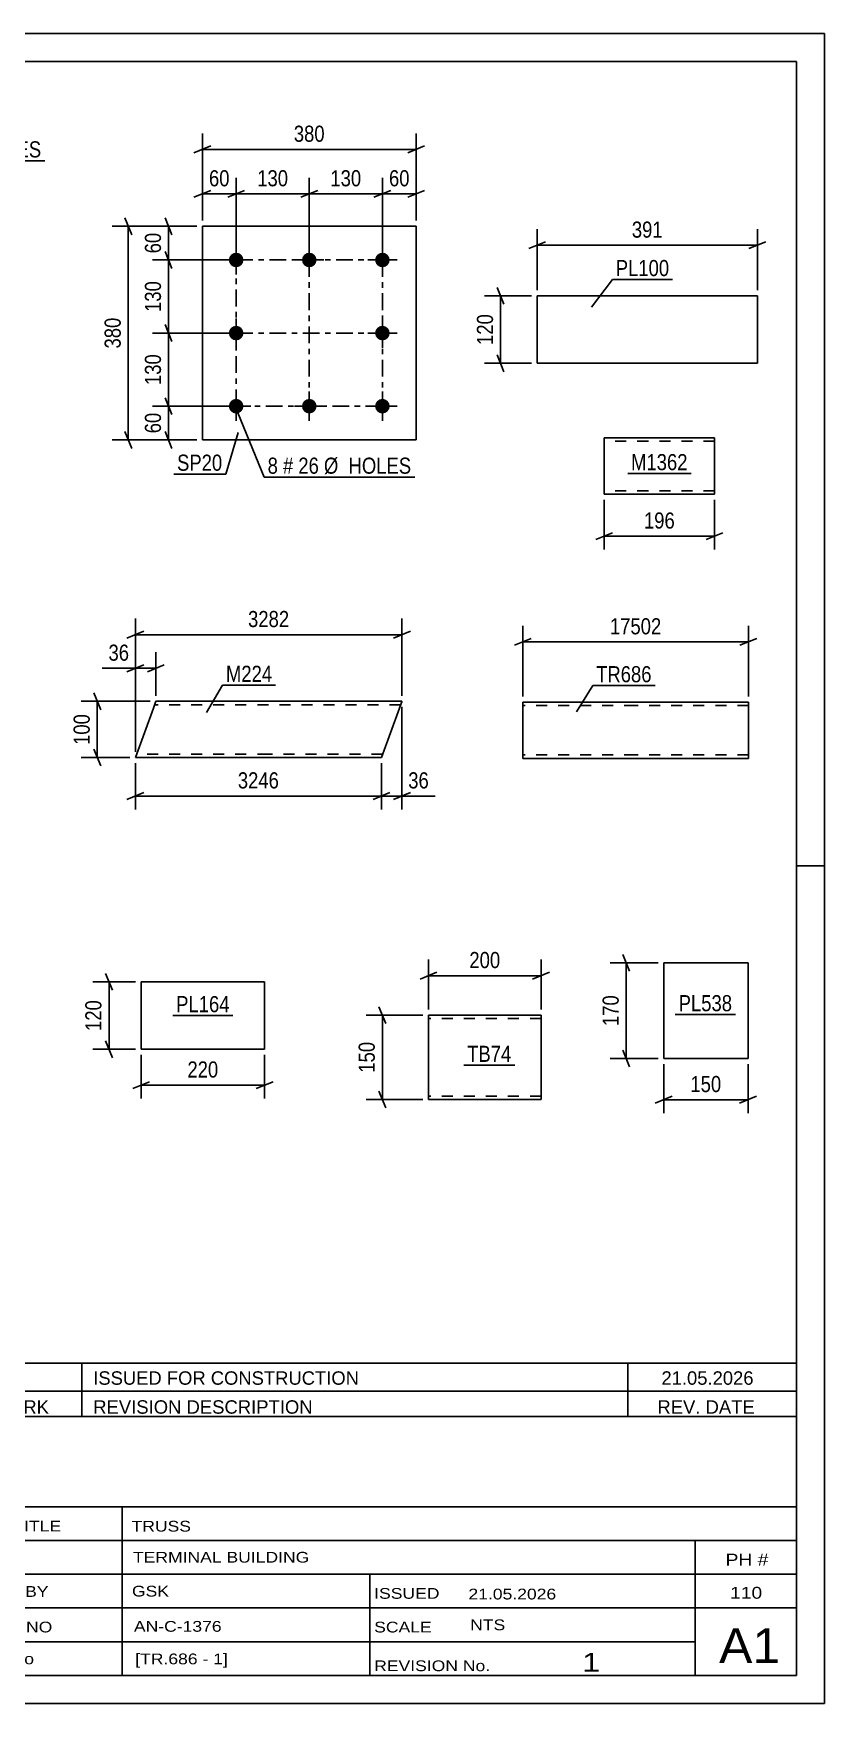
# Model space of a CAD drawing. Header units: millimetres. Extents: x 0 to 420, y 0 to 297.
# Drawn here: x 279.4 to 420, y 0 to 297 of the extents above; entities that cross this region are included whole.
import ezdxf

# ---------------------------------------------------------------- set-up
doc = ezdxf.new("R2010")
doc.units = ezdxf.units.MM
doc.linetypes.add('DXK_LINE_DOT2', pattern=[3.9198, 1.9599, -1.9599])
doc.linetypes.add('DXK_LINE_DOT3', pattern=[5.9187, 2.979, -0.9799, 0.9799, -0.9799])
doc.styles.add('Arial Narrow', font='ARIALN.TTF', dxfattribs={"height": 0.2})

# ---------------------------------------------------------------- blocks, each defined once
blk = doc.blocks.new('Unknown-122569255-1133 - 8988')
at = {"color": 5, "linetype": 'Continuous'}
for p, q in [((420, 297), (0, 297)), ((420, 0), (420, 297)), ((415, 292), (5, 292)), ((415, 5), (415, 292)), ((420, 149), (415, 149)), ((5, 5), (415, 5)), ((0, 0), (420, 0))]:
    blk.add_line(p, q, dxfattribs=at)
blk = doc.blocks.new('Part-122569255-7889 - 7883')
at = {"color": 2, "linetype": 'Continuous'}
for p, q in [((309.4, 262.71), (309.4, 224.71)), ((347.4, 262.71), (309.4, 262.71)), ((347.4, 224.71), (347.4, 262.71)), ((309.4, 224.71), (347.4, 224.71))]:
    blk.add_line(p, q, dxfattribs=at)
blk = doc.blocks.new('Bolt-122569255-7922 - 7883')
at = {"linetype": 'Continuous'}
for points in [[(315.4, 258.01, -1), (315.4, 255.41, -1)], [(328.4, 258.01, -1), (328.4, 255.41, -1)], [(341.4, 258.01, -1), (341.4, 255.41, -1)], [(315.4, 245.01, -1), (315.4, 242.41, -1)], [(341.4, 245.01, -1), (341.4, 242.41, -1)], [(315.4, 232.01, -1), (315.4, 229.41, -1)], [(328.4, 232.01, -1), (328.4, 229.41, -1)], [(341.4, 232.01, -1), (341.4, 229.41, -1)]]:
    blk.add_hatch(color=1, dxfattribs=at).paths.add_polyline_path(points)
at = {"color": 1, "linetype": 'Continuous'}
for p, q in [((315.4, 259.31), (315.4, 254.11)), ((328.4, 259.31), (328.4, 254.11)), ((341.4, 259.31), (341.4, 254.11)), ((312.8, 256.71), (318, 256.71)), ((325.8, 256.71), (331, 256.71)), ((338.8, 256.71), (344, 256.71)), ((312.8, 243.71), (318, 243.71)), ((315.4, 246.31), (315.4, 241.11)), ((338.8, 243.71), (344, 243.71)), ((341.4, 246.31), (341.4, 241.11)), ((315.4, 233.31), (315.4, 228.11)), ((328.4, 233.31), (328.4, 228.11)), ((341.4, 233.31), (341.4, 228.11)), ((312.8, 230.71), (318, 230.71)), ((325.8, 230.71), (331, 230.71)), ((338.8, 230.71), (344, 230.71))]:
    blk.add_line(p, q, dxfattribs=at)
blk = doc.blocks.new('Part-122569255-7610 - 7604')
at = {"color": 2, "linetype": 'Continuous'}
for p, q in [((300.69, 177.03), (301.13, 178.23)), ((301.13, 178.23), (321.13, 178.23)), ((321.23, 178.23), (344.87, 178.23)), ((344.87, 178.23), (344.83, 178.13)), ((300.69, 177.03), (297.49, 168.23)), ((341.23, 168.23), (344.43, 177.03)), ((344.74, 177.87), (344.43, 177.03)), ((344.83, 178.13), (344.74, 177.87)), ((321.13, 168.23), (297.49, 168.23)), ((341.23, 168.23), (321.23, 168.23))]:
    blk.add_line(p, q, dxfattribs=at)
at = {"color": 7, "linetype": 'DXK_LINE_DOT2'}
for p, q in [((301.13, 178.23), (301.09, 178.13)), ((344.87, 178.23), (344.74, 177.87)), ((321.13, 177.63), (300.91, 177.63)), ((301.09, 178.13), (301, 177.87)), ((344.65, 177.63), (321.23, 177.63)), ((321.13, 168.83), (297.71, 168.83)), ((341.45, 168.83), (321.23, 168.83))]:
    blk.add_line(p, q, dxfattribs=at)
blk = doc.blocks.new('Part-122569255-7822 - 7818')
at = {"color": 2, "linetype": 'Continuous'}
for p, q in [((406.4, 131.72), (391.4, 131.72)), ((391.4, 131.72), (391.4, 114.72)), ((406.4, 114.72), (406.4, 131.72)), ((391.4, 114.72), (406.4, 114.72))]:
    blk.add_line(p, q, dxfattribs=at)
blk = doc.blocks.new('Part-122569255-7854 - 7850')
at = {"color": 2, "linetype": 'Continuous'}
for p, q in [((349.6, 121.23), (349.6, 122.43)), ((349.6, 122.43), (369.6, 122.43)), ((369.6, 122.43), (369.6, 122.34)), ((369.6, 122.34), (369.6, 121.23)), ((349.6, 108.17), (349.6, 121.23)), ((369.6, 107.43), (369.6, 121.23)), ((349.6, 107.52), (349.6, 108.17)), ((349.6, 107.43), (349.6, 107.52)), ((349.6, 107.43), (369.6, 107.43))]:
    blk.add_line(p, q, dxfattribs=at)
at = {"color": 7, "linetype": 'DXK_LINE_DOT2'}
for p, q in [((369.6, 121.83), (349.6, 121.83)), ((369.6, 121.23), (369.6, 122.08)), ((349.6, 108.17), (349.6, 107.78)), ((349.6, 108.03), (349.6, 108.08)), ((369.6, 108.03), (349.6, 108.03)), ((369.6, 108.03), (369.6, 108.08))]:
    blk.add_line(p, q, dxfattribs=at)
blk = doc.blocks.new('Part-122569255-3337 - 3315')
at = {"color": 2, "linetype": 'Continuous'}
for p, q in [((386.36, 178.09), (366.36, 178.09)), ((366.36, 168.18), (366.36, 178.09)), ((406.46, 178.09), (386.46, 178.09)), ((406.46, 178.09), (406.46, 168.09)), ((366.36, 168.09), (366.36, 168.18)), ((386.36, 168.09), (366.36, 168.09)), ((406.46, 168.09), (386.46, 168.09))]:
    blk.add_line(p, q, dxfattribs=at)
at = {"color": 7, "linetype": 'DXK_LINE_DOT2'}
for p, q in [((386.36, 177.49), (366.36, 177.49)), ((406.46, 177.49), (386.46, 177.49)), ((366.36, 168.69), (366.36, 168.73)), ((386.36, 168.69), (366.36, 168.69)), ((406.46, 168.69), (386.46, 168.69)), ((406.46, 168.69), (406.46, 168.73))]:
    blk.add_line(p, q, dxfattribs=at)
blk = doc.blocks.new('Part-122569255-2574 - 2560')
at = {"color": 2, "linetype": 'Continuous'}
for p, q in [((400.43, 225.07), (380.83, 225.07)), ((380.83, 225.07), (380.83, 215.16)), ((400.43, 216.27), (400.43, 225.07)), ((380.83, 215.07), (380.83, 215.16)), ((400.43, 215.07), (380.83, 215.07)), ((400.43, 215.07), (400.43, 216.27))]:
    blk.add_line(p, q, dxfattribs=at)
at = {"color": 7, "linetype": 'DXK_LINE_DOT2'}
for p, q in [((400.43, 224.47), (380.83, 224.47)), ((380.83, 215.67), (380.83, 215.72)), ((400.43, 215.67), (380.83, 215.67)), ((400.43, 215.72), (400.43, 216.04)), ((400.43, 215.67), (400.43, 215.72))]:
    blk.add_line(p, q, dxfattribs=at)
blk = doc.blocks.new('Part-122569255-8701 - 8695')
at = {"color": 2, "linetype": 'Continuous'}
for p, q in [((408.05, 250.34), (368.91, 250.34)), ((368.91, 250.34), (368.91, 238.34)), ((408.05, 238.34), (408.05, 250.34)), ((368.91, 238.34), (408.05, 238.34))]:
    blk.add_line(p, q, dxfattribs=at)
blk = doc.blocks.new('Part-122569255-1995 - 1981')
at = {"color": 2, "linetype": 'Continuous'}
for p, q in [((298.51, 116.35), (298.51, 128.35)), ((298.51, 128.35), (320.46, 128.35)), ((320.46, 116.35), (320.46, 128.35)), ((298.51, 116.35), (320.46, 116.35))]:
    blk.add_line(p, q, dxfattribs=at)
blk = doc.blocks.new('Rectangle-122569255-8009 - 7883')
at = {"color": 1, "linetype": 'DXK_LINE_DOT3'}
blk.add_lwpolyline([(315.4, 256.71), (341.4, 256.71), (341.4, 230.71), (315.4, 230.71), (315.4, 256.71)], close=True, dxfattribs=at)
blk = doc.blocks.new('Line-122569255-7995 - 7883')
at = {"color": 1, "linetype": 'DXK_LINE_DOT3'}
blk.add_line((328.4, 256.71), (328.4, 230.71), dxfattribs=at)
blk = doc.blocks.new('Line-122569255-8002 - 7883')
at = {"color": 1, "linetype": 'DXK_LINE_DOT3'}
blk.add_line((315.4, 243.71), (341.4, 243.71), dxfattribs=at)
blk = doc.blocks.new('StraightDimension-122569255-7924 - 7883')
at = {"color": 7, "linetype": 'Continuous'}
for p, q in [((309.4, 263.71), (309.4, 279.23)), ((347.4, 263.71), (347.4, 279.23)), ((310.9, 276.98), (307.9, 275.78)), ((309.4, 276.38), (347.4, 276.38)), ((345.9, 275.78), (348.9, 276.98))]:
    blk.add_line(p, q, dxfattribs=at)
at = {"color": 0}
blk.add_wipeout([(331.74, 277.13), (331.74, 281.33), (325.05, 281.33), (325.05, 277.13)], dxfattribs=at)
at = {"color": 3, "style": 'Arial Narrow'}
blk.add_text('380', height=2.863, dxfattribs=at).set_placement((325.65, 277.73))
blk = doc.blocks.new('StraightDimension-122569255-7945 - 7883')
at = {"color": 7, "linetype": 'Continuous'}
for p, q in [((309.4, 263.71), (309.4, 271.31)), ((315.4, 257.71), (315.4, 271.31)), ((307.9, 267.86), (310.9, 269.06)), ((309.4, 268.46), (315.4, 268.46)), ((316.9, 269.06), (313.9, 267.86))]:
    blk.add_line(p, q, dxfattribs=at)
at = {"color": 0}
blk.add_wipeout([(314.82, 269.21), (314.82, 273.41), (309.97, 273.41), (309.97, 269.21)], dxfattribs=at)
at = {"color": 3, "style": 'Arial Narrow'}
blk.add_text('60', height=2.863, dxfattribs=at).set_placement((310.57, 269.81))
blk = doc.blocks.new('StraightDimension-122569255-7993 - 7883')
at = {"color": 7, "linetype": 'Continuous'}
for p, q in [((314.4, 243.71), (300.54, 243.71)), ((303.99, 242.21), (302.79, 245.21)), ((303.39, 230.71), (303.39, 243.71)), ((302.79, 232.21), (303.99, 229.21)), ((314.4, 230.71), (300.54, 230.71))]:
    blk.add_line(p, q, dxfattribs=at)
at = {"color": 0}
blk.add_wipeout([(302.64, 240.56), (298.44, 240.56), (298.44, 233.87), (302.64, 233.87)], dxfattribs=at)
at = {"color": 3, "style": 'Arial Narrow'}
blk.add_text('130', height=2.863, rotation=90.0002, dxfattribs=at).set_placement((302.04, 234.47))
blk = doc.blocks.new('StraightDimension-122569255-7935 - 7883')
at = {"color": 7, "linetype": 'Continuous'}
for p, q in [((341.4, 257.71), (341.4, 271.31)), ((347.4, 263.71), (347.4, 271.31)), ((339.9, 267.86), (342.9, 269.06)), ((341.4, 268.46), (347.4, 268.46)), ((348.9, 269.06), (345.9, 267.86))]:
    blk.add_line(p, q, dxfattribs=at)
at = {"color": 0}
blk.add_wipeout([(346.82, 269.21), (346.82, 273.41), (341.97, 273.41), (341.97, 269.21)], dxfattribs=at)
at = {"color": 3, "style": 'Arial Narrow'}
blk.add_text('60', height=2.863, dxfattribs=at).set_placement((342.57, 269.81))
blk = doc.blocks.new('StraightDimension-122569255-7955 - 7883')
at = {"color": 7, "linetype": 'Continuous'}
for p, q in [((328.4, 257.71), (328.4, 271.31)), ((341.4, 257.71), (341.4, 271.31)), ((329.9, 269.06), (326.9, 267.86)), ((328.4, 268.46), (341.4, 268.46)), ((339.9, 267.86), (342.9, 269.06))]:
    blk.add_line(p, q, dxfattribs=at)
at = {"color": 0}
blk.add_wipeout([(338.24, 269.21), (338.24, 273.41), (331.55, 273.41), (331.55, 269.21)], dxfattribs=at)
at = {"color": 3, "style": 'Arial Narrow'}
blk.add_text('130', height=2.863, dxfattribs=at).set_placement((332.15, 269.81))
blk = doc.blocks.new('StraightDimension-122569255-7957 - 7883')
at = {"color": 7, "linetype": 'Continuous'}
for p, q in [((315.4, 257.71), (315.4, 271.31)), ((328.4, 257.71), (328.4, 271.31)), ((316.9, 269.06), (313.9, 267.86)), ((315.4, 268.46), (328.4, 268.46)), ((326.9, 267.86), (329.9, 269.06))]:
    blk.add_line(p, q, dxfattribs=at)
at = {"color": 0}
blk.add_wipeout([(325.24, 269.21), (325.24, 273.41), (318.55, 273.41), (318.55, 269.21)], dxfattribs=at)
at = {"color": 3, "style": 'Arial Narrow'}
blk.add_text('130', height=2.863, dxfattribs=at).set_placement((319.15, 269.81))
blk = doc.blocks.new('StraightDimension-122569255-7960 - 7883')
at = {"color": 7, "linetype": 'Continuous'}
for p, q in [((308.4, 262.71), (293.38, 262.71)), ((296.83, 261.21), (295.63, 264.21)), ((296.23, 224.71), (296.23, 262.71)), ((295.63, 226.21), (296.83, 223.21)), ((308.4, 224.71), (293.38, 224.71))]:
    blk.add_line(p, q, dxfattribs=at)
at = {"color": 0}
blk.add_wipeout([(295.48, 247.06), (291.28, 247.06), (291.28, 240.37), (295.48, 240.37)], dxfattribs=at)
at = {"color": 3, "style": 'Arial Narrow'}
blk.add_text('380', height=2.863, rotation=90.0002, dxfattribs=at).set_placement((294.88, 240.97))
blk = doc.blocks.new('StraightDimension-122569255-7971 - 7883')
at = {"color": 7, "linetype": 'Continuous'}
for p, q in [((308.4, 262.71), (300.54, 262.71)), ((302.79, 264.21), (303.99, 261.21)), ((303.39, 256.71), (303.39, 262.71)), ((314.4, 256.71), (300.54, 256.71)), ((303.99, 255.21), (302.79, 258.21))]:
    blk.add_line(p, q, dxfattribs=at)
at = {"color": 0}
blk.add_wipeout([(302.64, 262.14), (298.44, 262.14), (298.44, 257.29), (302.64, 257.29)], dxfattribs=at)
at = {"color": 3, "style": 'Arial Narrow'}
blk.add_text('60', height=2.863, rotation=90.0002, dxfattribs=at).set_placement((302.04, 257.89))
blk = doc.blocks.new('StraightDimension-122569255-7981 - 7883')
at = {"color": 7, "linetype": 'Continuous'}
for p, q in [((302.79, 232.21), (303.99, 229.21)), ((314.4, 230.71), (300.54, 230.71)), ((303.39, 224.71), (303.39, 230.71)), ((303.99, 223.21), (302.79, 226.21)), ((308.4, 224.71), (300.54, 224.71))]:
    blk.add_line(p, q, dxfattribs=at)
at = {"color": 0}
blk.add_wipeout([(302.64, 230.14), (298.44, 230.14), (298.44, 225.29), (302.64, 225.29)], dxfattribs=at)
at = {"color": 3, "style": 'Arial Narrow'}
blk.add_text('60', height=2.863, rotation=90.0002, dxfattribs=at).set_placement((302.04, 225.89))
blk = doc.blocks.new('StraightDimension-122569255-7991 - 7883')
at = {"color": 7, "linetype": 'Continuous'}
for p, q in [((314.4, 256.71), (300.54, 256.71)), ((303.99, 255.21), (302.79, 258.21)), ((303.39, 243.71), (303.39, 256.71)), ((314.4, 243.71), (300.54, 243.71)), ((302.79, 245.21), (303.99, 242.21))]:
    blk.add_line(p, q, dxfattribs=at)
at = {"color": 0}
blk.add_wipeout([(302.64, 253.56), (298.44, 253.56), (298.44, 246.87), (302.64, 246.87)], dxfattribs=at)
at = {"color": 3, "style": 'Arial Narrow'}
blk.add_text('130', height=2.863, rotation=90.0002, dxfattribs=at).set_placement((302.04, 247.47))
blk = doc.blocks.new('StraightDimension-122569255-7625 - 7604')
at = {"color": 7, "linetype": 'Continuous'}
for p, q in [((344.87, 177.23), (344.87, 158.99)), ((341.23, 167.23), (341.23, 158.99)), ((339.73, 160.79), (342.73, 161.99)), ((341.23, 161.39), (344.87, 161.39)), ((346.37, 161.99), (343.37, 160.79))]:
    blk.add_line(p, q, dxfattribs=at)
at = {"color": 0}
blk.add_wipeout([(350.25, 162.14), (350.25, 166.34), (345.39, 166.34), (345.39, 162.14)], dxfattribs=at)
at = {"color": 7, "linetype": 'Continuous'}
blk.add_line((344.87, 161.39), (350.77, 161.39), dxfattribs=at)
blk.add_line((344.87, 161.39), (350.77, 161.39), dxfattribs=at)
at = {"color": 3, "style": 'Arial Narrow'}
blk.add_text('36', height=2.863, dxfattribs=at).set_placement((345.99, 162.74))
blk = doc.blocks.new('StraightDimension-122569255-7662 - 7604')
at = {"color": 7, "linetype": 'Continuous'}
for p, q in [((300.13, 178.23), (287.87, 178.23)), ((290.12, 179.73), (291.32, 176.73)), ((290.72, 168.23), (290.72, 178.23)), ((291.32, 166.73), (290.12, 169.73)), ((296.49, 168.23), (287.87, 168.23))]:
    blk.add_line(p, q, dxfattribs=at)
at = {"color": 0}
blk.add_wipeout([(289.97, 176.57), (285.77, 176.57), (285.77, 169.88), (289.97, 169.88)], dxfattribs=at)
at = {"color": 3, "style": 'Arial Narrow'}
blk.add_text('100', height=2.863, rotation=90.0002, dxfattribs=at).set_placement((289.37, 170.48))
blk = doc.blocks.new('StraightDimension-122569255-7638 - 7604')
at = {"color": 7, "linetype": 'Continuous'}
for p, q in [((295.99, 183.5), (298.99, 184.7)), ((297.49, 169.23), (297.49, 186.95)), ((302.63, 184.7), (299.63, 183.5)), ((301.13, 179.23), (301.13, 186.95)), ((297.49, 184.1), (301.13, 184.1))]:
    blk.add_line(p, q, dxfattribs=at)
at = {"color": 0}
blk.add_wipeout([(296.96, 184.85), (296.96, 189.05), (292.11, 189.05), (292.11, 184.85)], dxfattribs=at)
at = {"color": 7, "linetype": 'Continuous'}
blk.add_line((297.49, 184.1), (291.58, 184.1), dxfattribs=at)
blk.add_line((297.49, 184.1), (291.58, 184.1), dxfattribs=at)
at = {"color": 3, "style": 'Arial Narrow'}
blk.add_text('36', height=2.863, dxfattribs=at).set_placement((292.71, 185.45))
blk = doc.blocks.new('StraightDimension-122569255-7613 - 7604')
at = {"color": 7, "linetype": 'Continuous'}
for p, q in [((297.49, 167.23), (297.49, 158.99)), ((341.23, 167.23), (341.23, 158.99)), ((298.99, 161.99), (295.99, 160.79)), ((297.49, 161.39), (341.23, 161.39)), ((339.73, 160.79), (342.73, 161.99))]:
    blk.add_line(p, q, dxfattribs=at)
at = {"color": 0}
blk.add_wipeout([(323.61, 162.14), (323.61, 166.34), (315.1, 166.34), (315.1, 162.14)], dxfattribs=at)
at = {"color": 3, "style": 'Arial Narrow'}
blk.add_text('3246', height=2.863, dxfattribs=at).set_placement((315.7, 162.74))
blk = doc.blocks.new('StraightDimension-122569255-7651 - 7604')
at = {"color": 7, "linetype": 'Continuous'}
for p, q in [((298.99, 190.68), (295.99, 189.48)), ((297.49, 169.23), (297.49, 192.93)), ((343.37, 189.48), (346.37, 190.68)), ((344.87, 179.23), (344.87, 192.93)), ((297.49, 190.08), (344.87, 190.08))]:
    blk.add_line(p, q, dxfattribs=at)
at = {"color": 0}
blk.add_wipeout([(325.43, 190.83), (325.43, 195.03), (316.92, 195.03), (316.92, 190.83)], dxfattribs=at)
at = {"color": 3, "style": 'Arial Narrow'}
blk.add_text('3282', height=2.863, dxfattribs=at).set_placement((317.52, 191.43))
blk = doc.blocks.new('StraightDimension-122569255-7824 - 7818')
at = {"color": 7, "linetype": 'Continuous'}
for p, q in [((391.4, 113.72), (391.4, 104.99)), ((406.4, 113.72), (406.4, 104.99)), ((392.9, 107.99), (389.9, 106.79)), ((391.4, 107.39), (406.4, 107.39)), ((404.9, 106.79), (407.9, 107.99))]:
    blk.add_line(p, q, dxfattribs=at)
at = {"color": 0}
blk.add_wipeout([(402.24, 108.14), (402.24, 112.34), (395.55, 112.34), (395.55, 108.14)], dxfattribs=at)
at = {"color": 3, "style": 'Arial Narrow'}
blk.add_text('150', height=2.863, dxfattribs=at).set_placement((396.15, 108.74))
blk = doc.blocks.new('StraightDimension-122569255-7835 - 7818')
at = {"color": 7, "linetype": 'Continuous'}
for p, q in [((390.4, 131.72), (381.9, 131.72)), ((385.35, 130.22), (384.15, 133.22)), ((384.75, 114.72), (384.75, 131.72)), ((384.15, 116.22), (385.35, 113.22)), ((390.4, 114.72), (381.9, 114.72))]:
    blk.add_line(p, q, dxfattribs=at)
at = {"color": 0}
blk.add_wipeout([(384, 126.56), (379.8, 126.56), (379.8, 119.88), (384, 119.88)], dxfattribs=at)
at = {"color": 3, "style": 'Arial Narrow'}
blk.add_text('170', height=2.863, rotation=90.0002, dxfattribs=at).set_placement((383.4, 120.48))
blk = doc.blocks.new('StraightDimension-122569255-7868 - 7850')
at = {"color": 7, "linetype": 'Continuous'}
for p, q in [((349.6, 123.43), (349.6, 132.29)), ((369.6, 123.43), (369.6, 132.29)), ((351.1, 130.04), (348.1, 128.84)), ((349.6, 129.44), (369.6, 129.44)), ((368.1, 128.84), (371.1, 130.04))]:
    blk.add_line(p, q, dxfattribs=at)
at = {"color": 0}
blk.add_wipeout([(362.94, 130.19), (362.94, 134.39), (356.26, 134.39), (356.26, 130.19)], dxfattribs=at)
at = {"color": 3, "style": 'Arial Narrow'}
blk.add_text('200', height=2.863, dxfattribs=at).set_placement((356.86, 130.79))
blk = doc.blocks.new('StraightDimension-122569255-7857 - 7850')
at = {"color": 7, "linetype": 'Continuous'}
for p, q in [((348.6, 122.43), (338.54, 122.43)), ((341.99, 120.93), (340.79, 123.93)), ((341.39, 107.43), (341.39, 122.43)), ((348.6, 107.43), (338.54, 107.43)), ((340.79, 108.93), (341.99, 105.93))]:
    blk.add_line(p, q, dxfattribs=at)
at = {"color": 0}
blk.add_wipeout([(340.64, 118.28), (336.44, 118.28), (336.44, 111.59), (340.64, 111.59)], dxfattribs=at)
at = {"color": 3, "style": 'Arial Narrow'}
blk.add_text('150', height=2.863, rotation=90.0002, dxfattribs=at).set_placement((340.04, 112.19))
blk = doc.blocks.new('StraightDimension-122569255-3416 - 3315')
at = {"color": 7, "linetype": 'Continuous'}
for p, q in [((366.36, 179.09), (366.36, 191.64)), ((406.46, 179.09), (406.46, 191.64)), ((367.86, 189.39), (364.86, 188.19)), ((366.36, 188.79), (406.46, 188.79)), ((404.96, 188.19), (407.96, 189.39))]:
    blk.add_line(p, q, dxfattribs=at)
at = {"color": 0}
blk.add_wipeout([(391.58, 189.54), (391.58, 193.74), (381.24, 193.74), (381.24, 189.54)], dxfattribs=at)
at = {"color": 3, "style": 'Arial Narrow'}
blk.add_text('17502', height=2.863, dxfattribs=at).set_placement((381.84, 190.14))
blk = doc.blocks.new('StraightDimension-122569255-2576 - 2560')
at = {"color": 7, "linetype": 'Continuous'}
for p, q in [((380.83, 214.07), (380.83, 205.2)), ((400.43, 214.07), (400.43, 205.2)), ((382.33, 208.2), (379.33, 207)), ((398.93, 207), (401.93, 208.2)), ((380.83, 207.6), (400.43, 207.6))]:
    blk.add_line(p, q, dxfattribs=at)
at = {"color": 0}
blk.add_wipeout([(393.97, 208.35), (393.97, 212.55), (387.29, 212.55), (387.29, 208.35)], dxfattribs=at)
at = {"color": 3, "style": 'Arial Narrow'}
blk.add_text('196', height=2.863, dxfattribs=at).set_placement((387.89, 208.95))
blk = doc.blocks.new('StraightDimension-122569255-8714 - 8695')
at = {"color": 7, "linetype": 'Continuous'}
for p, q in [((367.91, 250.34), (359.56, 250.34)), ((361.81, 251.84), (363.01, 248.84)), ((362.41, 238.34), (362.41, 250.34)), ((367.91, 238.34), (359.56, 238.34)), ((363.01, 236.84), (361.81, 239.84))]:
    blk.add_line(p, q, dxfattribs=at)
at = {"color": 0}
blk.add_wipeout([(361.66, 247.69), (357.46, 247.69), (357.46, 241), (361.66, 241)], dxfattribs=at)
at = {"color": 3, "style": 'Arial Narrow'}
blk.add_text('120', height=2.863, rotation=90.0002, dxfattribs=at).set_placement((361.06, 241.6))
blk = doc.blocks.new('StraightDimension-122569255-8703 - 8695')
at = {"color": 7, "linetype": 'Continuous'}
for p, q in [((368.91, 251.34), (368.91, 262.18)), ((408.05, 251.34), (408.05, 262.18)), ((370.41, 259.93), (367.41, 258.73)), ((368.91, 259.33), (408.05, 259.33)), ((406.55, 258.73), (409.55, 259.93))]:
    blk.add_line(p, q, dxfattribs=at)
at = {"color": 0}
blk.add_wipeout([(391.82, 260.08), (391.82, 264.28), (385.14, 264.28), (385.14, 260.08)], dxfattribs=at)
at = {"color": 3, "style": 'Arial Narrow'}
blk.add_text('391', height=2.863, dxfattribs=at).set_placement((385.74, 260.68))
blk = doc.blocks.new('StraightDimension-122569255-1997 - 1981')
at = {"color": 7, "linetype": 'Continuous'}
for p, q in [((297.51, 128.35), (289.95, 128.35)), ((292.2, 129.85), (293.4, 126.85)), ((292.8, 116.35), (292.8, 128.35)), ((297.51, 116.35), (289.95, 116.35)), ((293.4, 114.85), (292.2, 117.85))]:
    blk.add_line(p, q, dxfattribs=at)
at = {"color": 0}
blk.add_wipeout([(292.05, 125.7), (287.85, 125.7), (287.85, 119.01), (292.05, 119.01)], dxfattribs=at)
at = {"color": 3, "style": 'Arial Narrow'}
blk.add_text('120', height=2.863, rotation=90.0002, dxfattribs=at).set_placement((291.45, 119.61))
blk = doc.blocks.new('StraightDimension-122569255-2008 - 1981')
at = {"color": 7, "linetype": 'Continuous'}
for p, q in [((298.51, 115.35), (298.51, 107.58)), ((320.46, 115.35), (320.46, 107.58)), ((300.01, 110.58), (297.01, 109.38)), ((298.51, 109.98), (320.46, 109.98)), ((318.96, 109.38), (321.96, 110.58))]:
    blk.add_line(p, q, dxfattribs=at)
at = {"color": 0}
blk.add_wipeout([(312.83, 110.73), (312.83, 114.93), (306.14, 114.93), (306.14, 110.73)], dxfattribs=at)
at = {"color": 3, "style": 'Arial Narrow'}
blk.add_text('220', height=2.863, dxfattribs=at).set_placement((306.74, 111.33))
blk = doc.blocks.new('Mark-122569255-7885 - 7883')
at = {"color": 0}
blk.add_wipeout([(312.94, 219.23), (312.94, 222.23), (304.9, 222.23), (304.9, 219.23)], dxfattribs=at)
blk.add_wipeout([(312.94, 219.23), (312.94, 222.23), (304.9, 222.23), (304.9, 219.23)], dxfattribs=at)
at = {"color": 30, "linetype": 'Continuous'}
for p in [(315.76, 226.03), (304.3, 218.63)]:
    blk.add_line(p, (313.54, 218.63), dxfattribs=at)
at = {"color": 3, "style": 'Arial Narrow'}
blk.add_text('SP20', height=2.863, dxfattribs=at).set_placement((304.9, 219.23))
blk = doc.blocks.new('Mark-122569255-7918 - 7883')
at = {"color": 0}
blk.add_wipeout([(322.83, 218.7), (322.83, 221.7), (321, 221.7), (321, 218.7)], dxfattribs=at)
blk.add_wipeout([(322.83, 218.7), (322.83, 221.7), (321, 221.7), (321, 218.7)], dxfattribs=at)
at = {"color": 7, "linetype": 'Continuous'}
blk.add_line((315.16, 230.81), (320.4, 218.1), dxfattribs=at)
at = {"color": 0}
blk.add_wipeout([(325.55, 218.7), (325.55, 221.7), (323.73, 221.7), (323.73, 218.7)], dxfattribs=at)
blk.add_wipeout([(325.55, 218.7), (325.55, 221.7), (323.73, 221.7), (323.73, 218.7)], dxfattribs=at)
at = {"color": 3, "style": 'Arial Narrow'}
blk.add_text('8', height=2.86, dxfattribs=at).set_placement((321, 218.7))
at = {"color": 0}
blk.add_wipeout([(330.11, 218.7), (330.11, 221.7), (326.45, 221.7), (326.45, 218.7)], dxfattribs=at)
blk.add_wipeout([(330.11, 218.7), (330.11, 221.7), (326.45, 221.7), (326.45, 218.7)], dxfattribs=at)
at = {"color": 3, "style": 'Arial Narrow'}
blk.add_text('#', height=2.86, dxfattribs=at).set_placement((323.73, 218.7))
at = {"color": 0}
blk.add_wipeout([(346.54, 218.7), (346.54, 221.7), (331.01, 221.7), (331.01, 218.7)], dxfattribs=at)
blk.add_wipeout([(346.54, 218.7), (346.54, 221.7), (331.01, 221.7), (331.01, 218.7)], dxfattribs=at)
at = {"color": 7, "linetype": 'Continuous'}
blk.add_line((320.4, 218.1), (347.14, 218.1), dxfattribs=at)
at = {"color": 3, "style": 'Arial Narrow'}
for s, p in [('26', (326.45, 218.7)), ('Ø  HOLES', (331.01, 218.7))]:
    blk.add_text(s, height=2.863, dxfattribs=at).set_placement(p)
blk = doc.blocks.new('Unknown-122569255-13840 - 8988')
at = {"color": 7, "linetype": 'Continuous'}
for p, q in [((255, 51.05), (255, 5)), ((255, 51.05), (415, 51.05)), ((415, 51), (415, 5)), ((255, 35), (415, 35)), ((295.14, 35), (295.14, 5)), ((255, 29), (415, 29)), ((397, 5.05), (397, 29.05)), ((255, 23), (415, 23)), ((339.14, 23), (339.14, 5)), ((255, 17), (415, 17)), ((255, 11), (397, 11)), ((255, 5), (415, 5))]:
    blk.add_line(p, q, dxfattribs=at)
at = {"color": 7, "style": 'Arial Narrow'}
for s, height, width, p in [('DRAWING TITLE', 1.9089, 1.425378, (259.88, 30.61)), ('TRUSS', 1.909, 1.425378, (296.81, 30.59)), ('TERMINAL BUILDING', 1.9089, 1.425378, (297.06, 25.07)), ('CONTRACT', 1.909, 1.425378, (259.88, 24.71)), ('MODELLED BY', 1.9089, 1.425378, (259.88, 18.98)), ('GSK', 1.909, 1.425378, (296.88, 19.04)), ('ISSUED', 1.909, 1.425378, (339.94, 18.64)), ('21.05.2026', 1.909, 1.425378, (356.69, 18.52)), ('CONTRACT NO', 1.9089, 1.425378, (259.88, 12.66)), ('AN-C-1376', 1.909, 1.425378, (297.23, 12.78)), ('SCALE', 1.909, 1.425378, (339.94, 12.65)), ('A1', 6.204, 1.25, (401.24, 7.2)), ('DRAWING No', 1.909, 1.425378, (259.56, 7)), ('[TR.686 - 1]', 1.9089, 1.425378, (297.46, 6.99)), ('1', 3.34, 1.5, (376.91, 5.68)), ('REVISION No.', 1.9089, 1.425378, (339.94, 5.77))]:
    blk.add_text(s, height=height, dxfattribs=dict(at, width=width)).set_placement(p)
at = {"color": 7, "linetype": 'Continuous', "style": 'Arial Narrow'}
for s, height, width, p in [('PH #', 2.1, 1.42538, (402.4, 24.55)), ('110', 2.1, 1.42538, (403.19, 18.65)), ('NTS', 1.909, 1.425378, (357, 13.05))]:
    blk.add_text(s, height=height, dxfattribs=dict(at, width=width)).set_placement(p)
blk = doc.blocks.new('Unknown-122569255-13841 - 8988')
at = {"color": 7, "linetype": 'Continuous'}
for p, q in [((255, 60.55), (415, 60.55)), ((415, 60.55), (255, 60.55)), ((255, 60.55), (255, 55.55)), ((264, 60.55), (264, 55.55)), ((288, 60.55), (288, 55.55)), ((385, 60.55), (385, 55.55)), ((415, 60.55), (415, 55.55)), ((255, 55.55), (415, 55.55)), ((255, 55.55), (255, 51.05)), ((255, 55.55), (415, 55.55)), ((264, 55.55), (264, 51.05)), ((288, 55.55), (288, 51.05)), ((385, 55.55), (385, 51.05)), ((415, 55.55), (415, 51.05)), ((415, 51.05), (255, 51.05))]:
    blk.add_line(p, q, dxfattribs=at)
at = {"color": 7, "linetype": 'Continuous', "style": 'Arial Narrow'}
for s, height, width, p in [('1', 2.39, 1.196471, (258.16, 56.7)), ('0', 2.39, 1.196471, (273, 56.7)), ('ISSUED FOR CONSTRUCTION', 2.3861, 1.196471, (290, 56.7)), ('21.05.2026', 2.386, 1.196471, (391, 56.7)), ('No', 2.386, 1.2, (256.54, 51.55)), ('REV MARK', 2.386, 1.2, (265, 51.55)), ('REVISION DESCRIPTION', 2.3861, 1.2, (290, 51.55)), ('REV. DATE', 2.386, 1.2, (390.28, 51.55))]:
    blk.add_text(s, height=height, dxfattribs=dict(at, width=width)).set_placement(p)
blk = doc.blocks.new('Mark-122569255-7606 - 7604')
at = {"color": 0}
blk.add_wipeout([(321.82, 181.69), (321.82, 184.69), (313.59, 184.69), (313.59, 181.69)], dxfattribs=at)
blk.add_wipeout([(321.82, 181.69), (321.82, 184.69), (313.59, 184.69), (313.59, 181.69)], dxfattribs=at)
at = {"color": 30, "linetype": 'Continuous'}
for p, q in [((310.15, 176.25), (312.99, 181.09)), ((312.99, 181.09), (322.42, 181.09))]:
    blk.add_line(p, q, dxfattribs=at)
at = {"color": 3, "style": 'Arial Narrow'}
blk.add_text('M224', height=2.863, dxfattribs=at).set_placement((313.59, 181.69))
blk = doc.blocks.new('Mark-122569255-7820 - 7818')
at = {"color": 0}
blk.add_wipeout([(403.56, 123.12), (403.56, 126.12), (394.06, 126.12), (394.06, 123.12)], dxfattribs=at)
blk.add_wipeout([(403.56, 123.12), (403.56, 126.12), (394.06, 126.12), (394.06, 123.12)], dxfattribs=at)
at = {"color": 30, "linetype": 'Continuous'}
blk.add_line((393.46, 122.52), (404.16, 122.52), dxfattribs=at)
at = {"color": 3, "style": 'Arial Narrow'}
blk.add_text('PL538', height=2.863, dxfattribs=at).set_placement((394.06, 123.12))
blk = doc.blocks.new('Mark-122569255-7852 - 7850')
at = {"color": 0}
blk.add_wipeout([(364.32, 114.11), (364.32, 117.11), (356.46, 117.11), (356.46, 114.11)], dxfattribs=at)
blk.add_wipeout([(364.32, 114.11), (364.32, 117.11), (356.46, 117.11), (356.46, 114.11)], dxfattribs=at)
at = {"color": 30, "linetype": 'Continuous'}
blk.add_line((355.86, 113.51), (364.92, 113.51), dxfattribs=at)
at = {"color": 3, "style": 'Arial Narrow'}
blk.add_text('TB74', height=2.863, dxfattribs=at).set_placement((356.46, 114.11))
blk = doc.blocks.new('Mark-122569255-7707 - 7677')
at = {"color": 0}
blk.add_wipeout([(257.07, 274.95), (257.07, 277.95), (255.24, 277.95), (255.24, 274.95)], dxfattribs=at)
blk.add_wipeout([(257.07, 274.95), (257.07, 277.95), (255.24, 277.95), (255.24, 274.95)], dxfattribs=at)
at = {"color": 7, "linetype": 'Continuous'}
blk.add_line((250.63, 263.38), (254.64, 274.35), dxfattribs=at)
at = {"color": 0}
blk.add_wipeout([(259.8, 274.95), (259.8, 277.95), (257.97, 277.95), (257.97, 274.95)], dxfattribs=at)
blk.add_wipeout([(259.8, 274.95), (259.8, 277.95), (257.97, 277.95), (257.97, 274.95)], dxfattribs=at)
at = {"color": 3, "style": 'Arial Narrow'}
blk.add_text('8', height=2.86, dxfattribs=at).set_placement((255.24, 274.95))
at = {"color": 0}
blk.add_wipeout([(264.35, 274.95), (264.35, 277.95), (260.7, 277.95), (260.7, 274.95)], dxfattribs=at)
blk.add_wipeout([(264.35, 274.95), (264.35, 277.95), (260.7, 277.95), (260.7, 274.95)], dxfattribs=at)
at = {"color": 3, "style": 'Arial Narrow'}
blk.add_text('#', height=2.86, dxfattribs=at).set_placement((257.97, 274.95))
at = {"color": 0}
blk.add_wipeout([(280.78, 274.95), (280.78, 277.95), (265.25, 277.95), (265.25, 274.95)], dxfattribs=at)
blk.add_wipeout([(280.78, 274.95), (280.78, 277.95), (265.25, 277.95), (265.25, 274.95)], dxfattribs=at)
at = {"color": 7, "linetype": 'Continuous'}
blk.add_line((254.64, 274.35), (281.38, 274.35), dxfattribs=at)
at = {"color": 3, "style": 'Arial Narrow'}
for s, p in [('22', (260.7, 274.95)), ('Ø  HOLES', (265.25, 274.95))]:
    blk.add_text(s, height=2.863, dxfattribs=at).set_placement(p)
blk = doc.blocks.new('Mark-122569255-3333 - 3315')
at = {"color": 0}
blk.add_wipeout([(389.26, 181.62), (389.26, 184.62), (379.39, 184.62), (379.39, 181.62)], dxfattribs=at)
blk.add_wipeout([(389.26, 181.62), (389.26, 184.62), (379.39, 184.62), (379.39, 181.62)], dxfattribs=at)
at = {"color": 30, "linetype": 'Continuous'}
for p, q in [((375.93, 176.33), (378.79, 181.02)), ((378.79, 181.02), (389.86, 181.02))]:
    blk.add_line(p, q, dxfattribs=at)
at = {"color": 3, "style": 'Arial Narrow'}
blk.add_text('TR686', height=2.863, dxfattribs=at).set_placement((379.39, 181.62))
blk = doc.blocks.new('Mark-122569255-2572 - 2560')
at = {"color": 0}
blk.add_wipeout([(395.66, 219.33), (395.66, 222.33), (385.6, 222.33), (385.6, 219.33)], dxfattribs=at)
blk.add_wipeout([(395.66, 219.33), (395.66, 222.33), (385.6, 222.33), (385.6, 219.33)], dxfattribs=at)
at = {"color": 30, "linetype": 'Continuous'}
blk.add_line((385, 218.73), (396.26, 218.73), dxfattribs=at)
at = {"color": 3, "style": 'Arial Narrow'}
blk.add_text('M1362', height=2.863, dxfattribs=at).set_placement((385.6, 219.33))
blk = doc.blocks.new('Mark-122569255-8697 - 8695')
at = {"color": 0}
blk.add_wipeout([(392.38, 253.84), (392.38, 256.84), (382.88, 256.84), (382.88, 253.84)], dxfattribs=at)
blk.add_wipeout([(392.38, 253.84), (392.38, 256.84), (382.88, 256.84), (382.88, 253.84)], dxfattribs=at)
at = {"color": 30, "linetype": 'Continuous'}
for p, q in [((378.54, 248.29), (382.28, 253.24)), ((382.28, 253.24), (392.98, 253.24))]:
    blk.add_line(p, q, dxfattribs=at)
at = {"color": 3, "style": 'Arial Narrow'}
blk.add_text('PL100', height=2.863, dxfattribs=at).set_placement((382.88, 253.84))
blk = doc.blocks.new('Mark-122569255-1993 - 1981')
at = {"color": 0}
blk.add_wipeout([(314.24, 122.95), (314.24, 125.95), (304.74, 125.95), (304.74, 122.95)], dxfattribs=at)
blk.add_wipeout([(314.24, 122.95), (314.24, 125.95), (304.74, 125.95), (304.74, 122.95)], dxfattribs=at)
at = {"color": 30, "linetype": 'Continuous'}
blk.add_line((304.14, 122.35), (314.84, 122.35), dxfattribs=at)
at = {"color": 3, "style": 'Arial Narrow'}
blk.add_text('PL164', height=2.863, dxfattribs=at).set_placement((304.74, 122.95))

msp = doc.modelspace()

# ---------------------------------------------------------------- block references
for name in ['Unknown-122569255-1133 - 8988', 'Part-122569255-7889 - 7883', 'Bolt-122569255-7922 - 7883', 'Rectangle-122569255-8009 - 7883', 'Line-122569255-7995 - 7883', 'Part-122569255-8701 - 8695', 'Line-122569255-8002 - 7883', 'Part-122569255-2574 - 2560', 'Part-122569255-7610 - 7604', 'Part-122569255-3337 - 3315', 'Part-122569255-7822 - 7818', 'Part-122569255-1995 - 1981', 'Part-122569255-7854 - 7850', 'Unknown-122569255-13841 - 8988', 'Unknown-122569255-13840 - 8988']:
    msp.add_blockref(name, (0, 0))

# ---------------------------------------------------------------- next in the draw order: block references
for name in ['StraightDimension-122569255-7924 - 7883', 'Mark-122569255-7707 - 7677', 'StraightDimension-122569255-8714 - 8695', 'StraightDimension-122569255-7993 - 7883', 'Mark-122569255-2572 - 2560', 'StraightDimension-122569255-2576 - 2560', 'StraightDimension-122569255-3416 - 3315', 'StraightDimension-122569255-7662 - 7604', 'StraightDimension-122569255-7625 - 7604', 'StraightDimension-122569255-7868 - 7850', 'StraightDimension-122569255-1997 - 1981', 'Mark-122569255-1993 - 1981', 'Mark-122569255-7820 - 7818', 'Mark-122569255-7852 - 7850', 'StraightDimension-122569255-7824 - 7818']:
    msp.add_blockref(name, (0, 0))

# ---------------------------------------------------------------- next in the draw order: block references
for name in ['StraightDimension-122569255-7945 - 7883', 'StraightDimension-122569255-7935 - 7883', 'StraightDimension-122569255-8703 - 8695', 'StraightDimension-122569255-7638 - 7604', 'Mark-122569255-3333 - 3315', 'StraightDimension-122569255-7613 - 7604', 'StraightDimension-122569255-7835 - 7818', 'StraightDimension-122569255-7857 - 7850', 'StraightDimension-122569255-2008 - 1981']:
    msp.add_blockref(name, (0, 0))

# ---------------------------------------------------------------- next in the draw order: block references
for name in ['StraightDimension-122569255-7955 - 7883', 'StraightDimension-122569255-7960 - 7883', 'Mark-122569255-8697 - 8695', 'StraightDimension-122569255-7651 - 7604']:
    msp.add_blockref(name, (0, 0))

# ---------------------------------------------------------------- next in the draw order: block references
for name in ['StraightDimension-122569255-7957 - 7883', 'StraightDimension-122569255-7981 - 7883', 'Mark-122569255-7606 - 7604']:
    msp.add_blockref(name, (0, 0))

# ---------------------------------------------------------------- next in the draw order: block references
for name in ['StraightDimension-122569255-7971 - 7883', 'Mark-122569255-7885 - 7883']:
    msp.add_blockref(name, (0, 0))

# ---------------------------------------------------------------- next in the draw order: block references
for name in ['StraightDimension-122569255-7991 - 7883', 'Mark-122569255-7918 - 7883']:
    msp.add_blockref(name, (0, 0))

doc.saveas('drawing.dxf')
